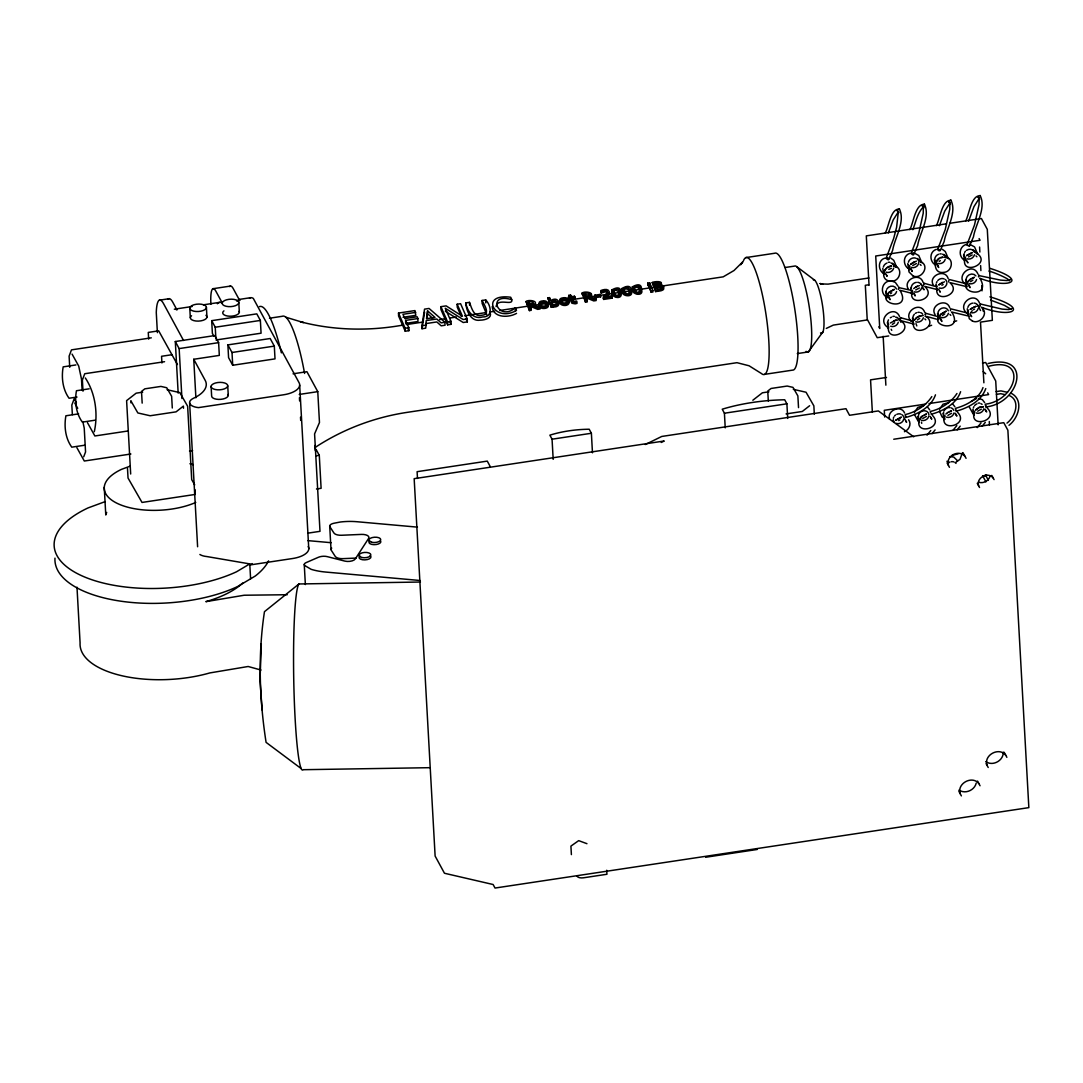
<?xml version="1.0" encoding="UTF-8"?>
<svg xmlns="http://www.w3.org/2000/svg" width="1083" height="1083" viewBox="0 0 1083 1083"><rect width="100%" height="100%" fill="white"/><g stroke="black" fill="none" stroke-linecap="round" stroke-linejoin="round"><path stroke-width="1.5" d="M613.425 291.909C614.738 288.051 620.207 291.706 619.598 294.982M962.381 452.884L960.012 459.314L955.978 462.143M1003.251 752.184C1003.63 760.632 992.732 766.561 985.855 761.633M911.994 320.825L900.623 317.725L900.42 318.903M966.131 283.692L949.128 279.495L948.518 281.946M1010.94 309.224L1011.847 308.547L1008.693 309.576L1002.059 309.102L980.494 304.025L979.804 306.651M883.958 272.564L883.769 274.473L882.78 268.381M888.344 326.687C886.639 344.502 916.015 329.895 900.19 320.446M888.588 326.646L888.398 328.555L887.397 322.463M900.677 322.165L900.866 320.257M911.981 292.193L911.791 294.116L910.803 288.024M935.319 265.687L936.226 261.896L939.002 258.837M936.849 288.457C934.575 304.188 962.056 294.116 950.441 283.191M937.093 288.416L936.903 290.339L935.902 284.233M968.216 312.987L969.285 318.7L972.48 321.096M968.459 312.946L968.27 314.855L967.281 308.763M931.813 396.608C926.195 405.367 915.893 412.203 905.144 414.599L905.469 416.414M960.621 391.708C956.384 404.013 943.049 411.026 931.218 414.275L931.136 413.192M988.833 366.244C1028.403 355.86 1016.463 400.737 985.205 404.203L985.814 406.626M986.058 406.964L986.058 405.908M1009.139 280.903L1010.236 279.536L1007.082 280.565L1000.448 280.091L978.612 275.529M261.301 643.722L260.028 680.571L262.113 709.961M427.595 310.875L426.512 318.686L434.987 317.414L427.595 310.875L427.013 318.524M421.923 325.753L424.536 309.142L429.044 308.452L444.964 322.274L445.032 325.238L441.174 325.821L436.828 321.949L426.323 323.533L425.687 328.163L421.991 328.718L421.923 325.753L425.619 325.198L426.255 320.568L436.76 318.984L441.106 322.856L444.964 322.274M421.991 328.718L424.604 312.107M540.579 304.864L540.837 304.093A2.423 1.354 -1.3 0 1 542.069 303.375L543.341 303.172A2.396 1.34 -1.3 0 1 545.006 303.47L546.698 305.988M561.332 299.842C560.547 305.406 571.458 302.671 565.692 298.867A2.396 1.34 -1.3 0 0 564.026 298.57L562.754 298.759A2.423 1.354 -1.3 0 0 561.522 299.49L561.332 299.842A4.224 2.356 -1.3 0 1 562.091 299.49M561.305 301.737L561.563 300.966A2.423 1.354 -1.3 0 1 562.794 300.248L564.067 300.059A2.396 1.34 -1.3 0 1 565.732 300.343L567.411 302.861M557.041 304.824L555.647 301.94A1.895 1.056 -1.3 0 0 554.198 301.629L551.139 302.753L552.086 304.932M496.095 306.638C497.368 296.471 516.713 308.33 510.702 297.229C478.957 293.1 494.484 323.492 516.469 310.401L515.413 307.992L515.481 310.956M925.383 314.815L925.681 313.271L937.052 316.385M900.135 318.889L900.636 317.806M923.528 284.45L924.016 283.272L935.279 286.359M925.193 314.449L925.654 313.271M950.346 310.726L950.752 308.831L966.496 312.784M978.477 276.896L978.883 275.014M885.271 233.021C888.791 226.929 890.578 208.329 899.486 209.087M888.331 232.926L893.177 219.971L898.416 211.754M909.842 229.65C913.497 223.084 915.189 203.821 924.503 204.294M912.847 229.718C915.974 221.514 917.951 211.347 924.327 206.095M936.375 225.657C940.044 219.091 941.723 199.827 951.036 200.301M939.381 225.724L944.728 211.171L949.953 202.954M965.643 221.054C969.312 214.488 970.991 195.224 980.305 195.698M968.649 221.122L973.996 206.569L979.222 198.365M935.482 394.821C931.245 407.127 917.91 414.139 906.078 417.388L905.875 417.239M982.985 387.579C979.357 398.463 966.469 405.462 955.423 408.359L955.368 408.805M985.76 388.58C981.536 400.886 968.188 407.898 956.357 411.147L955.748 410.159M980.115 304.851L980.508 304.12M944.66 415.818C938.623 433.186 970.151 425.064 957.453 412.163M106.689 512.408L105.782 514.98L104.239 487.336M913.416 322.247C911.169 338.031 938.568 327.797 927.007 316.981M914.485 412.339L917.856 407.343L923.785 405.651M919.521 418.918C913.524 436.476 945.012 428.002 932.314 415.29M919.074 420.8L922.445 415.818M939.624 409.212L942.995 404.23L948.925 402.538M944.877 415.804L944.078 419.595L943.076 413.449M974.443 411.635C968.446 429.274 999.947 420.624 987.236 408.007M974.673 411.648L973.861 415.439L972.859 409.293M661.632 285.438L661.009 283.611M948.18 461.006C949.696 453.818 960.228 450.366 965.021 456.403M990.16 475.884C988.982 480.784 983.283 483.884 978.531 482.192M976.203 783.131C974.565 790.306 965.17 794.367 959.024 790.048M83.729 456.796L85.557 451.949L84.23 428.11L82.822 421.544M94.289 431.751C98.174 414.193 95.534 393.319 85.327 377.967M622.211 289.378C619.205 297.053 635.599 298.326 630.766 290.298M898.633 287.577L910.289 290.163M898.308 289.499L898.917 287.063M909.476 265.877L908.894 271.806L912.983 275.908M909.693 265.904L908.786 269.681L907.784 263.589M912.482 290.312C906.092 307.992 937.621 299.666 925.342 286.981M965.278 257.28C958.956 276.882 993.301 263.968 976.379 252.975M965.495 257.307L964.587 261.084L963.586 254.992M898.741 212.782L898.349 211.781L896.616 227.24L893.678 238.436L886.056 258.404L887.965 259.744A1.543 0.88 23.4 0 0 888.507 259.595M924.043 206.339L922.12 205.784L923.745 207.977L923.352 206.988L923.244 213.175L918.682 233.644L911.06 253.612L912.969 254.952A1.543 0.88 23.4 0 0 913.686 254.64L917.653 245.462C919.724 232.831 930.798 216.614 924.273 203.983M950.251 202.48L948.667 201.776L950.278 203.983L949.886 202.981L949.777 209.181L945.215 229.637L937.607 249.618L939.178 250.931M888.669 259.446L892.649 250.268C894.72 237.637 905.794 221.406 899.256 208.775M969.488 246.044L973.455 236.866C975.539 224.235 986.599 208.017 980.074 195.387M923.325 285.898L924.016 283.272M956.952 393.481C951.334 402.253 941.032 409.076 930.283 411.472L930.283 412.217M606.697 294.955L607.225 294.17M884.676 270.696L885.867 269.017M914.363 320.338L917.139 317.278L921.051 315.749M971.41 311.809L972.209 310.686M822.985 331.804L808.324 351.934L797.278 353.599M742.099 262.79L740.677 264.712L742.884 261.72L733.99 270.533L723.2 276.842L591.426 296.688M927.021 435.163L930.784 430.547M932.07 433.633L935.103 429.924M953.054 430.222L956.83 425.619M957.169 429.856L960.201 426.147M977.218 427.595L980.981 422.993M982.267 426.079L985.3 422.356M1006.987 423.115C1016.003 416.17 1020.335 400.331 1009.424 395.593M1009.004 425.294C1018.724 417.997 1024.356 399.437 1010.669 393.007M612.315 290.42C608.226 296.39 621.845 301.088 621.263 293.737M632.959 287.306C628.492 294.021 644.412 297.798 641.556 289.662M906.078 417.388L905.997 416.305M956.357 411.147L956.275 410.064M986.139 406.991L986.193 406.937C1020.145 402.957 1032.844 352.923 988.089 363.522M546.441 306.746L545.223 307.477M606.358 297.135L609.093 294.183L609.133 292.559M895.573 420.272L901.205 417.131M895.749 420.353L901.178 417.321M920.712 417.145L926.344 414.017M922.77 418.471L926.398 416.441M945.852 414.031L947.584 412.691M947.909 415.344L951.537 413.313M971.221 401.482L976.649 398.463M975.634 409.875L979.167 407.33L983.405 406.653M975.81 409.956L979.222 407.506L983.296 406.842M977.692 411.188L981.32 409.157M534.745 305.907L535.598 303.768M590.817 297.459L591.805 296.119L590.804 294.386M910.708 264.144L914.296 261.68M910.884 264.225L916.408 261.125M912.712 265.511L916.394 263.562M890.619 293.723L891.688 292.803M939.245 261.504L940.315 260.583M913.714 288.579L917.301 286.115M915.717 289.946L919.399 287.997M966.51 255.547L972.209 252.529M966.686 255.629L972.182 252.718M890.321 323.018L896.02 319.999M968.513 256.915L972.196 254.965M892.324 324.386L894.639 322.802M938.826 284.788L942.413 282.325M938.988 284.87L944.511 281.783M915.392 318.578L918.98 316.114L923.244 315.532M917.396 319.945L919.711 318.361M970.341 279.008L967.566 282.067L966.659 285.844L965.67 279.752M970.585 281.675L972.913 280.091M942.454 315.505L944.769 313.908M970.206 309.318L975.891 306.313M970.368 309.4L971.952 308.019M515.129 308.032C497.869 322.179 486.091 291.923 511.772 299.68M420.434 582.031L298.962 583.967L264.469 611.665C257.862 654.538 259.406 699.51 266.08 742.369L301.236 768.632M752.834 400.25L762.405 392.791L768.916 391.802M809.624 405.746L802.3 411.472L786.096 413.909M826.275 328.42L833.328 325.103L867.307 319.932M314.72 447.726C342.323 429.45 373.987 417.415 406.707 412.433L736.981 362.683L749.084 365.783L761.525 373.581A59.199 10.952 81.4 0 0 765.505 311.308A59.199 10.952 81.4 0 0 743.425 260.8M250.606 578.796L249.767 563.905L236.568 571.756A108.327 48.369 -3.2 0 1 83.621 576.576A108.327 48.369 -3.2 0 1 88.034 507.927L105.2 501.605M252.149 563.593L249.835 564.974L292.64 558.517A21.01 9.381 -3.2 0 0 308.222 546.522M898.673 420.637L899.905 419.947M904.427 431.711C908.975 429.992 911.791 423.886 908.596 419.757M947.463 412.555L951.483 410.89M958.252 453.736L952.106 455.483M884.73 258.174C877.257 260.543 878.056 271.291 884.662 274.107M909.747 253.381C903.087 255.588 902.816 264.442 907.987 268.381M887.451 267.636L891.363 266.107M888.764 269.383L891.377 268.354M936.281 249.388C929.62 251.581 929.363 260.448 934.534 264.387M915.473 287.279L919.413 285.56M941.885 285.235L943.144 284.572M973.265 309.765L974.524 309.102M533.689 304.946C539.848 301.196 528.463 299.192 526.054 301.521L529.411 310.604L531.239 310.334L529.885 305.826L529.912 307.315L532.01 306.99L537.682 309.359L540.065 309.007L540.024 307.518L533.689 304.946L533.716 306.435M589.788 297.987L589.761 296.498C595.921 292.748 584.536 290.745 582.126 293.073L585.483 302.157L587.311 301.886L585.957 297.378L588.042 297.067L593.728 299.436L596.097 299.07L596.137 300.56L593.755 300.912L588.083 298.542L585.984 298.867L585.957 297.378M645.333 444.517L661.767 436.449L845.972 408.697L849.532 415.276L878.367 410.931L913.741 436.801M661.253 442.473L664.231 440.998L414.166 478.672L435.122 856.057L444.463 873.25L493.117 884.513L495.039 888.046L1028.85 807.634L1007.88 430.249L1003.765 422.668L893.746 439.238M619.056 296.16L617.879 296.552M516.537 313.366C508.78 317.942 492.941 318.118 492.224 306.489M969.326 246.207L966.875 245.015L974.483 225.047L979.046 204.579L979.154 198.392L979.546 199.38L977.935 197.187L979.519 197.878M602.256 291.517L600.794 292.072C601.552 294.684 605.695 289.797 607.279 292.884M130.231 466.137L121.486 469.359A55.138 24.625 -3.2 0 0 118.629 504.028A55.138 24.625 -3.2 0 0 195.766 502.444M931.637 325.293L929.092 326.064M956.709 320.852L954.15 321.624M924.3 414.775L926.317 414.207M949.439 411.662L951.456 411.08M986.789 475.288L982.565 475.979M967.579 244.257C959.741 245.002 957.656 255.358 963.802 259.785M891.39 265.917C883.931 266.174 880.208 277.925 887.979 280.714M942.941 257.131C932.68 257.456 932.883 274.324 943.659 272.361C952.39 272.171 954.692 257.808 945.066 257.091M940.883 257.849L942.914 257.321M894.314 289.337C867.673 302.143 913.24 313.921 900.23 290.758M894.287 289.527L888.791 292.437L886.693 297.893L885.691 291.801M974.28 277.289C947.76 290.813 992.962 301.791 980.21 278.71M972.223 278.02L974.253 277.478M893.949 320.73L898.145 319.972M946.149 311.119C919.413 325.035 965.224 335.161 952.065 312.54M946.122 311.308L940.626 314.219L938.528 319.675L937.526 313.583M973.834 307.031L975.864 306.503M576.021 302.739L574.234 302.983M634.408 286.589L635.437 286.359M212.904 288.728L230.259 286.102M159.323 300.194L169.341 298.678M174.322 309.197L192.138 306.516M203.482 304.81L219.687 302.36M238.558 299.517L250.674 297.69M236.527 300.952L239.681 300.478L233.278 288.687A27.792 5.144 81.4 0 0 229.664 286.629M213.825 336.055L212.39 333.415L211.686 320.663L256.793 313.867L260.367 320.433L261.071 333.198L215.964 339.994M269.477 318.226L282.284 316.29A70.233 12.996 81.4 0 1 304.58 373.459M211.686 320.663L215.246 327.228L260.367 320.433M151.295 337.842L71.478 349.863L69.109 356.158L69.732 367.313M946.393 223.815L866.305 235.877L869.053 285.398M949.723 223.301L981.428 218.536L987.29 229.339L992.353 320.338L980.508 322.125L983.878 382.786M178.167 393.102L175.311 341.524L214.772 335.568L218.617 342.648L219.321 355.414L193.749 359.272L195.888 397.772M745.781 257.605L774.711 253.246A59.199 10.952 81.4 0 1 794.435 306.949A59.199 10.952 81.4 0 1 793.446 370.007L764.53 374.366M405.624 320.392L405.692 323.357L417.957 321.516L417.889 318.551L405.624 320.392L408.832 327.716L408.9 330.681L405.245 331.236L398.585 316.019L398.517 313.055L414.979 310.577L415.831 315.343L403.025 317.265M467.233 318.916L463.145 319.539L445.248 308.249L450.988 321.367L451.056 324.331L447.645 324.846L440.984 309.63L440.916 306.665L446.115 305.88L462.441 316.263L457.175 304.215L460.586 303.7L467.233 318.916L467.315 321.881L463.213 322.504L445.316 311.214M465.825 302.915L469.494 302.36C471.565 307.816 473.84 317.549 481.8 315.221C490.978 314.896 484.263 304.648 482.07 300.465L485.726 299.923C491.235 305.677 493.144 317.238 482.558 316.953C473.312 319.769 467.152 311.227 465.825 302.915C466.299 310.55 470.685 321.908 480.324 320.162C484.494 320.148 492.724 318.185 489.936 312.378M415.764 312.378L402.957 314.3L404.839 318.592L417.104 316.75L417.889 318.551M175.311 341.524L179.155 348.591L218.617 342.648M75.905 364.944L63.18 366.866C61.284 377.277 62.597 389.366 69.068 398.246L77.015 397.041M227.877 344.895L270.181 338.519L274.31 346.113L275.014 358.879L232.71 365.255L228.581 357.661L227.877 344.895L232.006 352.489L232.71 365.255M547.768 297.879L549.501 297.622L550.746 300.465C560.155 295.199 561.427 307.951 551.247 305.839L547.768 297.879L551.274 307.315L552.899 307.071L552.858 305.311M171.967 354.723L161.557 356.28L161.922 362.981M647.688 283.137L648.162 285.614L647.688 283.137L649.665 282.839L650.138 285.316L649.665 282.839M652.25 282.501C653.997 281.336 664.772 280.687 660.481 284.87C668.577 285.831 659.466 291.774 655.581 290.109L652.25 282.501L655.621 291.598C657.584 291.083 665.707 291.259 663.459 287.212M568.9 296.837L568.859 295.348L570.592 295.09L571.31 296.728L574.504 296.241L574.897 298.529L571.702 299.003L571.662 297.527L574.856 297.04M528.26 302.116C533.283 299.233 536.153 305.731 529.519 304.986L528.26 302.116L529.546 306.462L529.519 304.986M584.333 293.669C589.355 290.786 592.225 297.284 585.592 296.539L584.333 293.669L584.36 295.145L588.475 294.806L589.897 296.417M654.457 283.096L659.168 282.744L659.926 283.963L658.762 284.775L655.432 285.316L654.457 283.096L654.498 284.572L658.83 284.139L659.967 285.452M648.121 284.139L650.098 283.841M582.153 294.549L585.7 294.021M601.227 291.665L605.302 290.434L607.238 291.408L606.656 293.479L603.204 296.864L603.705 299.422L612.193 298.136L611.773 295.781L605.018 296.796L609.269 291.923C608.484 288.186 603.245 289.499 600.754 290.582L601.268 293.155M576.643 302.523L577.022 303.389L575.168 303.836L571.905 303.24L569.956 299.274L568.44 298.651L568.413 297.162L569.577 296.986L568.859 295.348M648.663 285.073L650.396 284.815L652.9 290.515L652.927 292.004L651.194 292.261L648.663 285.073L651.194 292.261M528.287 303.592L532.403 303.254L533.824 304.864M568.413 297.162L569.929 297.784L572.257 302.035L576.982 301.9L576.603 301.033L573.57 301.304L571.662 297.527M568.44 298.651L569.617 298.475M594.96 295.212L600.172 294.427L600.578 295.348L600.618 296.823L595.406 297.608L594.96 295.212L595.406 297.608M655.797 286.169C661.605 283.096 664.691 289.73 657.029 288.971L655.797 286.169L655.838 287.645L660.4 287.171L662.133 288.565M655.472 286.805L657.543 286.494M402.944 325.09C368.965 331.222 333.699 330.491 300.248 321.719L303.389 322.544L285.844 317.224M406.274 324.589L422.952 322.071M439.63 319.566L446.304 318.551M449.648 318.05L456.322 317.048M464.661 315.789L486.335 312.527M489.678 312.026L494.687 311.268M499.683 310.51L531.97 305.514L537.655 307.883L540.024 307.518M534.718 305.23L584.752 297.69M785.08 267.515L794.543 266.093A43.523 8.055 81.4 0 1 809.881 311.214A43.523 8.055 81.4 0 1 806.118 351.352M164.562 361.708L84.745 373.73L82.376 380.025L82.998 391.18M232.006 352.489L274.31 346.113M526.054 301.521L529.384 309.129L531.212 308.858M582.126 293.073L585.456 300.681L587.284 300.411M603.664 297.933L612.152 296.661M651.154 290.786L652.9 290.515M398.517 313.055L405.164 328.271L408.832 327.716M440.916 306.665L447.577 321.881L450.988 321.367M89.185 388.811L76.46 390.733C74.551 401.157 75.864 413.246 82.335 422.113L95.06 420.204M868.945 277.979L828.075 284.139L821.55 283.936M142.685 392.181L136.16 393.17L126.603 400.629L130.677 474.016M868.566 284.815L865.317 285.303L867.199 319.187L877.23 337.679L888.71 335.96M293.06 373.797L306.936 371.713L317.766 391.653L319.471 422.492L314.584 433.917L319.999 531.333L307.653 533.188M78.626 413.868L65.901 415.777C63.992 426.201 65.305 438.29 71.776 447.171L84.501 445.248M299.246 394.442L317.766 391.653M128.119 430.966L94.871 435.975L87.466 422.654M130.881 454.007L84.312 461.02L76.907 447.712M189.511 451.056L192.598 450.596M316.195 455.794L319.282 455.334L321.109 488.298L316.48 489.002M886.49 377.453L870.556 379.849L872.356 412.122M982.443 362.995L985.679 362.507L995.724 380.999L998.147 424.82M591.386 433.268L589.206 429.234A66.469 29.674 -3.2 0 0 549.866 435.163L552.059 439.197L591.386 433.268L592.469 452.789M786.894 403.81L784.701 399.776A111.427 49.75 -3.2 0 0 722.239 409.198L724.419 413.219L786.894 403.81L787.707 418.444M925.694 404.067L884.297 410.308L884.662 417.05M929.011 403.566L988.617 394.591L987.682 392.858M705.669 857.249L757.247 849.465M996.13 391.599L1000.936 390.882L1007.488 392.317M996.414 394.388L1000.692 393.684L1005.051 394.645M655.932 283.435L658.166 283.164M554.983 306.002L552.56 306.029M356.09 558.083L342.891 558.652A8.028 3.587 -3.2 0 1 335.216 556.378L331.236 550.205A6.227 2.775 -3.2 0 1 331.736 548.12M978.233 403.093L979.722 403.038M949.656 456.674L953.663 456.999L957.643 460.803M888.304 262.289L889.793 262.262M892.92 316.371L894.409 316.344M429.721 767.685L303.172 769.702A93.233 7.378 89.1 0 1 293.845 684.957A93.233 7.378 89.1 0 1 298.962 583.967M287.198 594.729L244.189 595.23L205.851 601.661A88.089 39.326 -3.2 0 0 242.687 583.047M979.722 278.169C1006.96 289.161 1030.935 281.282 989.889 268.327M981.333 307.179C1011.684 318.903 1031.165 309.061 989.889 296.823M417.442 527.137L356.93 521.722A36.484 16.286 -3.2 0 0 340.279 522.02L333.97 523.238A6.227 2.775 -3.2 0 0 329.936 526.812L333.916 532.971A8.028 3.587 -3.2 0 0 341.592 535.259L361.384 534.406A7.567 3.371 -3.2 0 1 368.599 538.441L355.278 558.95A6.904 3.087 -3.2 0 1 344.841 561.102L327.269 556.635A7.337 3.276 -3.2 0 0 318.388 557.285L306.069 562.632A5.293 2.369 -3.2 0 0 305.216 565.813L311.132 569.32A43.482 19.413 -3.2 0 0 325.658 572.054L420.014 580.488M307.829 540.62L331.195 542.705M552.899 306.787C555.538 307.68 560.574 305.772 558.3 302.428M898.349 211.32L897.117 210.576L898.524 212.485M249.767 563.905L206.758 556.54A12.82 5.726 -3.2 0 1 199.881 554.482M949.953 282.649L967.214 286.765M924.855 286.426L937.675 289.689M912.576 293.479L899.756 290.217M951.591 311.999L968.838 316.114M914.12 324.101L899.838 320.433M936.389 319.119L926.52 316.439M659.682 283.204L660.427 283.353M978.707 398.382L982.376 399.681L984.637 402.592M912.549 253.205L911.859 253.111A1.543 0.88 23.4 0 0 911.141 253.408M887.546 257.998L886.842 257.903A1.543 0.88 23.4 0 0 886.138 258.214M793.311 389.339L806.05 392.236L813.861 405.854L814.321 414.193M167.08 389.718L179.819 392.615L187.63 406.22L191.705 479.607L194.71 484.859M969.637 244.216L974.565 246.938L977.056 252.772M944.958 257.28L946.894 257.74M913.835 252.813L918.763 255.534L921.254 261.369M893.529 265.89C903.141 266.594 900.772 280.93 892.108 281.147C882.185 279.184 878.516 293.913 887.586 297.527M893.421 266.08L897.035 267.46L892.419 263.277M912.955 275.908C921.579 279.942 930.432 265.687 920.577 261.572M891.742 281.038L895.357 282.419L897.956 286.102M887.938 280.7L889.982 281.187M972.439 321.082C980.02 324.521 989.05 313.461 981.821 307.721M261.003 670.039L248.156 666.492L209.804 672.936A88.089 39.326 -3.2 0 1 80.088 642.909L76.988 587.203M661.727 286.454L662.715 286.738M988.941 271.061C995.047 272.713 1004.794 277.153 1007.989 279.252M990.552 300.072L1004.388 305.352L1010.114 308.709M820.183 283.516L821.401 283.908M586.945 843.684L578.688 840.638L570.917 846.107L571.391 854.609M589.761 296.498L596.097 299.07M945.134 419.107L942.061 416.928L939.489 411.134M946.921 461.277L948.911 462.346M976.162 253.138L977.854 254.072L973.238 249.889M942.305 249.28L945.297 251.54L947.787 257.375M920.36 261.734L922.039 262.668L917.436 258.485M890.754 258.079L893.759 260.326L896.237 266.174M911.006 292.816L912.685 293.75M925.044 316.182L926.723 317.102M899.973 320.622L901.652 321.543L897.049 317.36M639.2 286.846L639.904 287.333M796.75 266.662L814.714 280.226M939.746 249.523L940.22 250.647L944.186 241.468C946.271 228.838 957.331 212.606 950.806 199.989M888.195 258.323L888.75 259.013M983.215 371.577L985.692 373.784M427.677 313.84L432.591 318.199M943.97 254.478L948.586 258.675M985.151 409.983L986.667 411.933L985.137 409.103M973.211 414.072L969.271 406.978M952.58 403.837L954.854 406.748M955.368 414.126L956.885 416.075L955.355 413.259M927.441 406.951L929.715 409.875M918.289 421.355L914.336 414.261M993.152 477.941C987.98 471.295 975.864 477.874 978.626 485.834M1005.701 755.189C999.067 746.634 983.472 755.095 987.033 765.329M978.883 783.605C972.236 775.049 956.655 783.51 960.215 793.744M619.259 290.447L620.911 292.762M975.986 255.872L976.866 256.766M965.874 284.558C954.069 276.463 972.615 260.922 977.922 274.053M920.184 264.469L921.064 265.362M967.485 313.569C955.68 305.474 974.226 289.933 979.533 303.064M949.926 314.463L950.806 315.356M923.19 288.904L924.07 289.797L921.01 284.152M924.855 318.903L925.748 319.796M887.6 327.269C875.795 319.174 894.341 303.633 899.648 316.764M568.101 300.384L568.968 301.615M547.375 303.511C552.492 309.819 536.058 310.401 539.334 303.714A4.224 2.356 -1.3 0 1 539.862 303.254M640.54 287.97L641.082 288.741M988.386 480.378L985.408 474.787M985.909 481.881L982.863 476.182M931.136 418.119L931.746 419.202L930.216 416.386M904.576 412.989C900.961 404.297 886.408 410.606 889.603 419.202M905.997 421.246L906.606 422.329L903.547 416.684A5.429 4.752 -28.5 0 0 902.031 414.735M177.422 364.551L158.687 330.843L148.276 332.413L148.655 339.114M72.06 354.087L78.707 366.054L81.509 379.185L82.132 390.313M76.419 402.781L74.199 398.788L71.83 405.083L72.358 414.64M74.768 403.011L77.732 408.332M979.113 238.571L980.047 240.291L875.714 256.008L879.748 328.515L878.814 326.795M966.388 260.082L967.918 262.898L967.349 261.802M968.473 284.843L970.002 287.658L969.19 285.33M977.489 304.892L980.548 310.537M970.084 313.853L971.613 316.669L971.031 315.573M948.153 278.534C944.918 267.88 927.441 276.219 933.505 285.357M937.12 264.672L938.65 267.501L937.851 265.159M949.791 307.883C946.542 297.216 929.079 305.555 935.143 314.693M938.704 289.323L940.234 292.153L939.651 291.043M923.054 282.325C919.819 271.657 902.342 279.996 908.407 289.134M940.328 318.673L941.858 321.489L941.059 319.16M910.586 268.679L912.116 271.495L911.304 269.166M924.72 312.324C920.32 300.235 902.058 312.54 911.358 321.489M913.605 293.114L915.135 295.93L914.323 293.601M885.583 273.471L887.112 276.287L886.53 275.19M991.784 475.41L994.059 479.62M888.493 296.891L890.023 299.707L889.224 297.378M962.963 452.613L966.063 458.312M977.259 483.302L979.533 487.499M947.056 462.888L949.466 467.328M1004.131 752.279L1006.879 757.342M986.139 763.691L988.197 767.481M977.516 781.073L980.047 785.757M958.848 791.213L961.379 795.897M490.274 466.638L487.269 461.114L417.104 471.687L417.483 478.442M316.263 449.77L319.282 455.334M183.541 340.482L163.682 303.903A40.003 7.391 81.4 0 0 156.277 312.554L157.387 332.63M193.749 359.272L205.188 380.363A40.464 18.073 -3.2 0 1 193.613 398.206A12.82 5.726 -3.2 0 0 198.487 407.614L283.543 394.794A21.01 9.381 -3.2 0 0 299.125 382.8L253.314 298.421A85.868 15.879 81.4 0 0 249.469 298.123M916.8 325.929L915.988 323.6M891.16 329.273L891.729 330.369M624.999 293.588C620.085 288.119 630.198 286.941 629.846 292.87M612.193 298.136L611.773 295.781M603.231 298.353L603.705 299.422M600.618 296.823L600.172 294.427M574.897 298.529L574.504 296.241M465.974 318.849L467.315 321.881M461.196 316.222L457.243 307.179L457.175 304.215M449.783 321.421L451.056 324.331M407.614 327.756L408.9 330.681M634.652 290.704C631.876 285.195 641.542 286.968 640.256 291.868M613.519 292.464L614.007 293.818M486.809 314.747L482.138 303.43L482.07 300.465M921.457 422.14L921.728 423.358M947.991 463.253L948.437 465.406M934.318 259.582L935.076 264.157M912.468 318.023L913.456 324.115M917.937 416.576L918.939 422.722M979.587 247.005L979.858 252.055M980.616 265.552L980.9 270.601M981.74 285.777L982.024 290.84M982.958 307.707L983.147 311.078M989.28 421.531L989.469 424.902M883.159 336.312L885.867 385.169M798.523 407.614L797.873 395.918L792.973 387.362L787.165 386.049L771.055 388.472L767.752 391.044L768.321 401.076M724.419 413.219L725.231 427.866M606.724 870.272L606.94 874.265L583.466 877.799A5.225 2.328 -3.2 0 1 577.049 875.741M552.059 439.197L553.183 459.354M329.706 526.121L331.005 549.514M314.991 445.479L315.275 450.42M299.68 385.21L308.777 548.932M299.436 397.678L299.612 400.927M300.519 417.158L300.695 420.407M304.255 564.5L305.365 584.563M238.815 302.658A8.339 3.723 -3.2 0 1 226.13 306.286A8.339 3.723 -3.2 0 1 226.537 299.815A8.339 3.723 -3.2 0 1 238.815 302.658L239.343 312.229M227.741 385.846A8.339 3.723 -3.2 0 1 215.057 389.474A8.339 3.723 -3.2 0 1 215.463 383.003A8.339 3.723 -3.2 0 1 227.741 385.846L228.269 395.417M215.246 327.228L215.869 338.397M211.104 386.374L211.632 395.945A8.339 3.723 -3.2 0 0 220.797 399.343A8.339 3.723 -3.2 0 0 228.053 394.456M206.42 307.531A8.339 3.723 -3.2 0 1 193.735 311.159A8.339 3.723 -3.2 0 1 194.155 304.702A8.339 3.723 -3.2 0 1 206.42 307.531L206.948 317.116M189.782 308.059L190.31 317.63M194.981 489.638L195.238 494.43L142.022 502.444L128.038 478.036L127.496 468.465M189.62 402.835L197.607 546.753M183.514 408.25L183.393 406.125L176.069 411.851L150.144 415.75L137.852 412.961L130.84 400.724L130.962 402.862M179.155 348.591L181.93 398.517M172.292 407.993L171.642 396.297L166.728 387.741L160.934 386.414L144.824 388.838L141.521 391.423L142.171 403.12M569.184 302.306C568.941 307.504 557.366 305.907 560.046 300.587A4.224 2.356 -1.3 0 1 560.588 300.14M655.581 290.109L655.621 291.598M650.396 284.815L650.436 286.291M585.592 296.539L585.619 298.015M585.456 300.681L585.483 302.157M570.592 295.09L570.633 296.566M569.929 297.784L569.956 299.274M568.751 297.96L568.792 299.45M551.247 305.839L551.274 307.315M549.501 297.622L549.541 299.111M529.384 309.129L529.411 310.604M485.726 299.923L485.793 302.888M469.494 302.36L469.562 305.325M447.577 321.881L447.645 324.846M405.164 328.271L405.245 331.236M937.688 249.415A1.543 0.88 23.4 0 1 938.392 249.104M945.215 259.338A5.429 4.752 -28.5 0 1 937.607 263.359M935.022 260.759A5.429 4.752 -28.5 0 1 938.501 254.275M939.868 253.923A5.429 4.752 -28.5 0 1 941.235 253.896M942.535 254.207A5.429 4.752 -28.5 0 1 944.538 255.723M896.589 291.544A5.429 4.752 -28.5 0 1 888.967 295.578M886.381 292.965A5.429 4.752 -28.5 0 1 886.287 290.447M886.76 289.202A5.429 4.752 -28.5 0 1 896.48 289.026M921.701 287.767A5.429 4.752 -28.5 0 1 914.079 291.801M911.263 287.956A5.429 4.752 -28.5 0 1 916.34 282.352M917.707 282.325A5.429 4.752 -28.5 0 1 921.592 285.249M946.921 282.704A5.429 4.752 -28.5 0 1 939.178 288.01M937.174 286.508A5.429 4.752 -28.5 0 1 936.592 285.411M936.484 282.893A5.429 4.752 -28.5 0 1 936.971 281.648M937.77 280.511A5.429 4.752 -28.5 0 1 944.105 278.859M945.229 279.482A5.429 4.752 -28.5 0 1 946.691 281.472M976.568 279.495A5.429 4.752 -28.5 0 1 968.947 283.529M966.361 280.917A5.429 4.752 -28.5 0 1 975.878 275.881M893.678 268.124A5.429 4.752 -28.5 0 1 886.056 272.158M883.362 267.027A5.429 4.752 -28.5 0 1 886.95 263.074M890.984 263.007A5.429 4.752 -28.5 0 1 892.988 264.509M918.817 262.045A5.429 4.752 -28.5 0 1 911.06 267.366M909.057 265.849A5.429 4.752 -28.5 0 1 908.475 264.753M908.38 262.235A5.429 4.752 -28.5 0 1 915.988 258.201M917.125 258.823A5.429 4.752 -28.5 0 1 918.574 260.813M903.723 419.189A5.429 4.752 -28.5 0 1 896.183 423.385M894.138 421.923A5.429 4.752 -28.5 0 1 893.258 419.622M893.353 418.336A5.429 4.752 -28.5 0 1 893.8 417.09M894.572 415.94A5.429 4.752 -28.5 0 1 895.6 414.992M896.846 414.302A5.429 4.752 -28.5 0 1 900.88 414.139M920.74 411.878A5.429 4.752 -28.5 0 1 928.943 414.789M928.862 416.075A5.429 4.752 -28.5 0 1 921.322 420.258M918.668 417.727A5.429 4.752 -28.5 0 1 919.711 412.826M954.001 412.948A5.429 4.752 -28.5 0 1 946.461 417.145M943.807 414.599A5.429 4.752 -28.5 0 1 943.631 412.095M944.078 410.836A5.429 4.752 -28.5 0 1 947.124 408.061M948.478 407.682A5.429 4.752 -28.5 0 1 949.859 407.614M951.158 407.898A5.429 4.752 -28.5 0 1 953.825 410.443M983.784 408.792A5.429 4.752 -28.5 0 1 976.243 412.989M974.199 411.526A5.429 4.752 -28.5 0 1 973.59 410.443M973.414 407.939A5.429 4.752 -28.5 0 1 973.861 406.68M974.632 405.543A5.429 4.752 -28.5 0 1 976.907 403.905M980.941 403.742A5.429 4.752 -28.5 0 1 982.091 404.338M898.294 322.206A5.429 4.752 -28.5 0 1 890.673 326.24M888.669 324.724A5.429 4.752 -28.5 0 1 888.466 319.864M890.321 317.82A5.429 4.752 -28.5 0 1 891.58 317.157M895.6 317.089A5.429 4.752 -28.5 0 1 896.738 317.698M923.366 317.766A5.429 4.752 -28.5 0 1 915.744 321.8M913.727 320.284A5.429 4.752 -28.5 0 1 914.323 314.3M915.392 313.38A5.429 4.752 -28.5 0 1 916.638 312.716M918.005 312.351A5.429 4.752 -28.5 0 1 919.372 312.337M920.672 312.635A5.429 4.752 -28.5 0 1 922.675 314.151M948.681 462.807A5.429 4.752 -28.5 0 1 949.913 462.116M951.267 461.737A5.429 4.752 -28.5 0 1 953.961 461.954M955.098 462.549A5.429 4.752 -28.5 0 1 956.005 463.416M948.424 313.325A5.429 4.752 -28.5 0 1 940.802 317.36M938.216 314.747A5.429 4.752 -28.5 0 1 941.709 308.276A5.429 4.752 -28.5 0 1 948.315 310.807M978.179 308.52A5.429 4.752 -28.5 0 1 970.558 312.54M968.54 311.038A5.429 4.752 -28.5 0 1 967.972 309.928M967.864 307.41A5.429 4.752 -28.5 0 1 972.818 303.105M974.186 303.078A5.429 4.752 -28.5 0 1 978.071 306.002M974.483 254.735A5.429 4.752 -28.5 0 1 966.875 258.769M964.29 256.157A5.429 4.752 -28.5 0 1 964.181 253.639M964.655 252.393A5.429 4.752 -28.5 0 1 965.454 251.27M966.51 250.349A5.429 4.752 -28.5 0 1 974.389 252.217M565.908 299.328A4.183 2.328 -1.3 0 1 566.747 299.571M268.584 560.859A108.327 48.369 -3.2 0 1 255.236 576.048L237.394 586.648A108.327 48.369 -3.2 0 1 118.859 600.889A108.327 48.369 -3.2 0 1 54.976 558.138M189.904 463.754A55.138 24.625 -3.2 0 1 193.248 464.688M238.328 299.842A85.868 15.879 81.4 0 1 239.681 300.478M217.358 303.754A85.868 15.879 81.4 0 1 222.326 303.091L215.923 291.3A27.792 5.144 81.4 0 0 210.901 304.323M175.608 309.291A85.868 15.879 81.4 0 1 176.962 309.928L172.942 302.509A40.003 7.391 81.4 0 0 167.879 299.355M205.96 315.275A8.339 3.723 -3.2 0 1 198.392 321.109A8.339 3.723 -3.2 0 1 191.556 315.735M239.126 311.268A8.339 3.723 -3.2 0 1 229.704 316.222A8.339 3.723 -3.2 0 1 223.937 310.848M259.419 306.665A83.174 15.379 81.4 0 1 281.377 352.855M813.333 279.874A27.075 5.009 81.4 0 1 822.877 307.938A27.075 5.009 81.4 0 1 820.535 332.901M380.688 541.121A5.957 2.653 -3.2 0 1 373.946 544.654A5.957 2.653 -3.2 0 1 369.831 540.823M370.251 555.714A5.957 2.653 -3.2 0 1 364.849 559.884A5.957 2.653 -3.2 0 1 359.962 556.039M611.624 290.068C618.583 309.007 628.126 280.213 611.624 290.068M621.94 288.511C628.912 307.45 638.442 278.656 621.94 288.511M632.269 286.954C639.227 305.893 648.771 277.099 632.269 286.954M613.438 289.946C617.351 304.621 624.268 284.815 613.438 289.946M623.754 288.389C627.666 303.064 634.584 283.259 623.754 288.389M634.083 286.833C637.995 301.507 644.913 281.702 634.083 286.833M540.62 302.969C539.821 308.533 550.733 305.799 544.979 301.981A2.396 1.34 -1.3 0 0 543.314 301.697L542.041 301.886A2.423 1.354 -1.3 0 0 540.81 302.617L540.62 302.969M557.082 302.929L556.811 303.687A2.504 1.394 -1.3 0 1 555.565 304.391L552.533 304.54L551.098 301.277L554.158 300.153A1.895 1.056 -1.3 0 1 555.606 300.465L557.082 302.929M548.458 304.58C546.996 308.993 536.83 307.328 539.293 302.225A4.224 2.356 -1.3 0 1 541.338 301.128L543.314 300.83A4.183 2.328 -1.3 0 1 545.981 301.209L547.836 302.59L548.458 304.58M569.184 301.453C567.722 305.866 557.555 304.201 560.019 299.098A4.224 2.356 -1.3 0 1 562.05 298.001L564.026 297.703A4.183 2.328 -1.3 0 1 566.707 298.096L568.561 299.463L569.184 301.453M822.66 284.233L820.278 283.624L822.66 284.233M371.659 542.272A5.957 2.653 -3.2 0 0 380.729 539.672A5.957 2.653 -3.2 0 0 371.956 537.642A5.957 2.653 -3.2 0 0 371.659 542.272M361.776 557.488A5.957 2.653 -3.2 0 0 370.846 554.902A5.957 2.653 -3.2 0 0 362.074 552.871A5.957 2.653 -3.2 0 0 361.776 557.488"/></g></svg>
